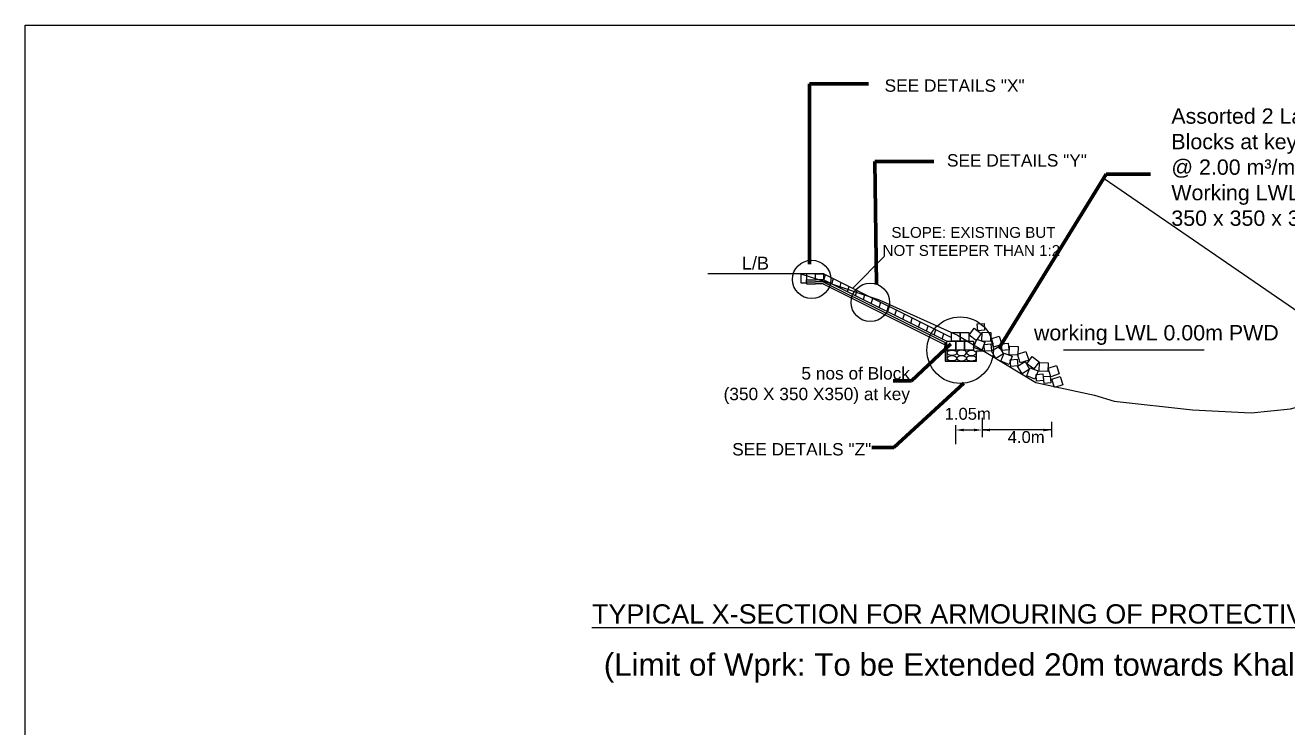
# Model space of a CAD drawing. Header units: inches. Extents: x 89000 to 1304432, y -10828 to 220529.
# Drawn here: x 310198 to 316646, y -6264 to -2677 of the extents above; entities that cross this region are included whole.
import ezdxf

# ---------------------------------------------------------------- set-up
doc = ezdxf.new("R2010")
doc.units = ezdxf.units.IN
doc.header["$LTSCALE"] = 7
doc.header["$MEASUREMENT"] = 0
doc.layers.add('LINE', color=7, linetype='Continuous')
doc.styles.get("Standard").update_dxf_attribs({"font": 'arial.ttf'})
doc.dimstyles.get("Standard").update_dxf_attribs({"dimtxt": 0.18, "dimasz": 0.18, "dimexe": 0.18, "dimexo": 0.0625, "dimgap": 0.09, "dimtad": 0, "dimtih": 1, "dimtoh": 1, "dimdec": 4, "dimzin": 0, "dimdsep": 46, "dimtxsty": 'Standard', "dimcen": 0.09, "dimadec": 0, "dimazin": 0, "dimtfac": 1, "dimtdec": 4, "dimtofl": 0, "dimtmove": 0, "dimatfit": 3, "dimfxl": 1, "dimtolj": 1, "dimtzin": 0, "dimarcsym": 0})

msp = doc.modelspace()

# ---------------------------------------------------------------- hatches: boundary and pattern name
at = {"linetype": 'Continuous', "lineweight": -3, "ltscale": 0.5}
h = msp.add_hatch(dxfattribs=at)
h.set_pattern_fill('JIS_RC_10', color=0, scale=100, style=0)
h.set_pattern_definition([(45, (266307.7, 60087.2), (-707.107, 707.107), []), (45, (266380.2, 60087.2), (-707.107, 707.107), []), (45, (266452.7, 60087.2), (-707.107, 707.107), [])])
edge = h.paths.add_edge_path()
edge.add_ellipse((314980.56408, -4349.95676), major_axis=(-24.45533, 0), ratio=0.5608000875, start_angle=0, end_angle=360, ccw=False)

# ---------------------------------------------------------------- linework, layer by layer
at = {"color": 0, "linetype": 'Continuous', "lineweight": -3, "ltscale": 0.5}
for p, q in [((313777.96881, -3946.83465), (313683.80934, -3946.83465)), ((314277.31957, -3946.83465), (313750.41639, -3946.83465)), ((314158.31892, -3946.83465), (314158.31892, -3991.83465)), ((314233.31892, -3946.83465), (314158.31892, -3946.83465)), ((314158.31892, -3991.83465), (314188.31892, -3991.83465)), ((314188.31892, -3946.83465), (314188.31892, -3976.83465)), ((314188.31892, -3976.83465), (314233.31892, -3976.83465)), ((314188.31892, -3991.83465), (314188.31892, -3976.83465)), ((314188.31892, -3986.83465), (314233.31892, -3986.83465)), ((314188.31892, -3991.83465), (314188.31892, -3996.83465)), ((314188.31892, -3996.83465), (314233.31892, -3996.83465)), ((314233.31892, -3976.83465), (314233.31892, -3946.83465)), ((314233.31892, -3946.83465), (314277.31957, -3946.83465)), ((314277.31957, -3976.83465), (314233.31892, -3976.83465)), ((314273.45738, -3986.83465), (314233.31892, -3986.83465)), ((314272.37553, -3996.83465), (314233.31892, -3996.83465)), ((314253.45738, -3976.83465), (314253.77394, -3976.99293)), ((314272.37553, -3996.83465), (314895.43205, -4308.36291)), ((314273.45738, -3986.83465), (314895.43205, -4297.82199)), ((314277.31957, -3946.83465), (314927.86673, -4272.10823)), ((314277.31957, -3976.83465), (314277.31957, -3946.83465)), ((314277.31957, -3976.83465), (314285.3693, -3950.85951)), ((314277.31957, -3976.83465), (314905.31987, -4290.8348)), ((314317.5688, -3996.95926), (314325.61852, -3970.98412)), ((314317.5688, -3996.95926), (314325.61852, -3970.98412)), ((314357.81802, -4017.08388), (314365.86774, -3991.10874)), ((314357.81802, -4017.08388), (314365.86774, -3991.10874)), ((314398.06725, -4037.20849), (314406.11697, -4011.23335)), ((314398.06725, -4037.20849), (314406.11697, -4011.23335)), ((314438.31647, -4057.3331), (314446.36619, -4031.35796)), ((314438.31647, -4057.3331), (314446.36619, -4031.35796)), ((314478.56569, -4077.45771), (314486.61541, -4051.48257)), ((314478.56569, -4077.45771), (314486.61541, -4051.48257)), ((314518.81492, -4097.58232), (314526.86464, -4071.60718)), ((314559.06414, -4117.70693), (314567.11386, -4091.7318)), ((314599.31336, -4137.83155), (314607.36308, -4111.85641)), ((314639.56259, -4157.95616), (314647.61231, -4131.98102)), ((314639.56259, -4157.95616), (314647.61231, -4131.98102)), ((314679.81181, -4178.08077), (314687.86153, -4152.10563)), ((314720.06103, -4198.20538), (314728.11075, -4172.23024)), ((314760.31026, -4218.32999), (314768.35998, -4192.35485)), ((314800.55948, -4238.45461), (314808.6092, -4212.47947)), ((314800.55948, -4238.45461), (314808.6092, -4212.47947)), ((314840.8087, -4258.57922), (314848.85843, -4232.60408)), ((314881.05793, -4278.70383), (314889.10765, -4252.72869)), ((314895.31987, -4335.83465), (314895.43205, -4297.82199)), ((314895.43205, -4297.82199), (314895.43205, -4392.30726)), ((314895.43205, -4335.83465), (314895.31987, -4335.83465)), ((314905.31987, -4335.83465), (314905.31987, -4392.30726)), ((315055.48349, -4392.30726), (315055.48349, -4339.01794)), ((315055.48349, -4339.01794), (315092.06368, -4339.01794)), ((316218.6272, -4335.83465), (315500.39482, -4335.83465)), ((314895.43205, -4392.30726), (315055.48349, -4392.30726)), ((315084.34266, -4682.46981), (315084.34266, -4780.15266)), ((315438.60807, -4701.52294), (315438.60807, -4780.15266)), ((314949.34311, -4719.0075), (314949.34311, -4815.96224)), ((314990.09311, -4743.75266), (315043.59266, -4743.75266)), ((315438.60807, -4743.75266), (315084.34266, -4743.75266)), ((315084.34266, -4743.75266), (315125.09266, -4743.75266))]:
    msp.add_line(p, q, dxfattribs=at)
for points in [[(314159.52932, -3946.83465), (314259.52932, -3978.83465), (314559.52932, -4078.83465), (314959.52932, -4258.83465), (315359.52932, -4500.83465), (315659.52932, -4565.83465), (315759.52932, -4595.83465), (316159.52932, -4640.83465), (316459.52932, -4655.83465), (316659.52932, -4635.83465), (316959.52932, -4555.83465), (317759.52932, -4078.83465), (318259.52932, -4043.83465), (318359.52932, -3969.83465)], [(314927.86673, -4245.83495), (314972.86658, -4245.83495), (314972.86658, -4290.8348), (314927.86673, -4290.8348), (314927.86673, -4245.83495)], [(314972.86658, -4245.83495), (315017.86643, -4245.83495), (315017.86643, -4290.8348), (314972.86658, -4290.8348), (314972.86658, -4245.83495)], [(315044.46935, -4223.80038), (315080.82791, -4250.31556), (315054.31273, -4286.67412), (315017.95416, -4260.15894), (315044.46935, -4223.80038)], [(315062.93021, -4237.07128), (315059.86849, -4202.20546), (315094.73431, -4199.14373), (315097.79604, -4234.00956), (315062.93021, -4237.07128)], [(315085.00074, -4244.42652), (315129.95935, -4246.356), (315128.02988, -4291.31461), (315083.07126, -4289.38514), (315085.00074, -4244.42652)], [(314905.31987, -4290.8348), (314950.31972, -4290.8348), (314950.31972, -4335.83465), (314905.31987, -4335.83465), (314905.31987, -4290.8348)], [(314950.31972, -4290.8348), (314995.31957, -4290.8348), (314995.31957, -4335.83465), (314950.31972, -4335.83465), (314950.31972, -4290.8348)], [(314995.31957, -4290.8348), (315040.31942, -4290.8348), (315040.31942, -4335.83465), (314995.31957, -4335.83465), (314995.31957, -4290.8348)], [(315099.37033, -4296.09295), (315083.20993, -4338.09106), (315041.21182, -4321.93066), (315057.37222, -4279.93255), (315099.37033, -4296.09295)], [(315097.8409, -4342.05327), (315094.77918, -4307.18745), (315129.645, -4304.12572), (315132.70673, -4338.99155), (315097.8409, -4342.05327)], [(315172.18037, -4264.10279), (315185.92198, -4306.95332), (315143.07145, -4320.69493), (315129.32983, -4277.8444), (315172.18037, -4264.10279)], [(315170.729, -4316.95876), (315193.92795, -4355.51792), (315155.36879, -4378.71687), (315132.16984, -4340.15771), (315170.729, -4316.95876)], [(315186.96451, -4337.87188), (315183.90279, -4303.00605), (315218.76861, -4299.94433), (315221.83034, -4334.81015), (315186.96451, -4337.87188)], [(315224.84412, -4315.47362), (315269.80274, -4317.4031), (315267.87326, -4362.36171), (315222.91465, -4360.43224), (315224.84412, -4315.47362)], [(315239.21372, -4367.14005), (315223.05332, -4409.13816), (315181.05521, -4392.97776), (315197.21561, -4350.97965), (315239.21372, -4367.14005)], [(315231.60564, -4419.77999), (315228.54392, -4384.91416), (315263.40974, -4381.85244), (315266.47147, -4416.71826), (315231.60564, -4419.77999)], [(315308.98251, -4343.65179), (315322.72412, -4386.50232), (315279.87359, -4400.24394), (315266.13198, -4357.3934), (315308.98251, -4343.65179)], [(315339.9652, -4368.92961), (315376.32377, -4395.44479), (315349.80858, -4431.80336), (315313.45002, -4405.28818), (315339.9652, -4368.92961)], [(315304.49374, -4394.68547), (315327.69269, -4433.24464), (315289.13353, -4456.44358), (315265.93458, -4417.88442), (315304.49374, -4394.68547)], [(315370.80121, -4442.17053), (315354.64081, -4484.16865), (315312.6427, -4468.00825), (315328.8031, -4426.01013), (315370.80121, -4442.17053)], [(315377.84703, -4398.90785), (315422.80564, -4400.83733), (315420.87617, -4445.79594), (315375.91755, -4443.86647), (315377.84703, -4398.90785)], [(315464.2817, -4414.86196), (315478.02332, -4457.71249), (315435.17278, -4471.45411), (315421.43117, -4428.60357), (315464.2817, -4414.86196)], [(315363.19313, -4494.81047), (315360.13141, -4459.94465), (315394.99723, -4456.88292), (315398.05896, -4491.74875), (315363.19313, -4494.81047)], [(315401.16858, -4506.10824), (315398.10685, -4471.24242), (315432.97268, -4468.18069), (315436.0344, -4503.04652), (315401.16858, -4506.10824)], [(315483.51219, -4470.54072), (315497.2538, -4513.39126), (315454.40327, -4527.13287), (315440.66165, -4484.28233), (315483.51219, -4470.54072)]]:
    msp.add_lwpolyline(points, dxfattribs=at)
msp.add_circle((314972.81965, -4335.83465), 169.80215, dxfattribs=at)
for centre in [(314930.7229, -4377.5403), (314931.35931, -4349.63987), (314979.92767, -4377.85719), (315030.08577, -4378.49097), (315030.72218, -4350.59054)]:
    msp.add_ellipse(centre, major_axis=(24.751, 0), ratio=0.5541008648, dxfattribs=at)
at = {"color": 0, "linetype": 'Continuous', "lineweight": -3, "ltscale": 0.5, "extrusion": (0, 0, -1)}
msp.add_ellipse((314980.56408, -4349.95676), major_axis=(-24.45533, 0), ratio=0.5608000875, dxfattribs=at)
at = {"color": 0, "linetype": 'Continuous', "lineweight": -3, "ltscale": 0.5}
for points in [[(314990.09311, -4736.96099), (314990.09311, -4750.54432), (314949.34311, -4743.75266)], [(315043.59266, -4736.96099), (315043.59266, -4750.54432), (315084.34266, -4743.75266)], [(315125.09266, -4736.96099), (315125.09266, -4750.54432), (315084.34266, -4743.75266)], [(315397.85807, -4736.96099), (315397.85807, -4750.54432), (315438.60807, -4743.75266)]]:
    msp.add_solid(points, dxfattribs=at)
at = {"layer": 'LINE', "color": 0, "linetype": 'ByBlock', "lineweight": -3, "ltscale": 0.5}
msp.add_lwpolyline([(310198.28457, -2677.17268), (320615.92561, -2677.17268), (320615.92561, -9850.83942), (310198.28457, -9850.83942)], close=True, dxfattribs=at)
at = {"layer": 'LINE', "color": 0, "lineweight": -3, "ltscale": 0.5}
for centre in [(314214.32397, -3974.75725), (314514.09701, -4091.99325)]:
    msp.add_circle(centre, 98.143, dxfattribs=at)

# ---------------------------------------------------------------- texts
at = {"color": 7, "lineweight": 30, "ltscale": 0.18, "attachment_point": 1}
for s, insert, char_height, width in [('{\\LTYPICAL X-SECTION FOR ARMOURING OF PROTECTIVE WORK AT CONFLUENCE OF KHAL}', (313092.32278, -5633.63705), 98.488466, 6577.0551608), ('(Limit of Wprk: To be Extended 20m towards Khal from Confluence of Khal and River)', (313152.71494, -5884.03706), 114.5014632, 6118.5201198)]:
    msp.add_mtext(s, dxfattribs=dict(at, insert=insert, char_height=char_height, width=width))
at = {"layer": 'LINE', "color": 0, "linetype": 'ByBlock', "lineweight": -3, "ltscale": 0.5}
for s, p in [('1.05m', (314893.45909, -4691.4283)), ('4.0m', (315215.61176, -4809.98118))]:
    msp.add_text(s, height=60.774145, dxfattribs=at).set_placement(p)
for s, insert, char_height, attachment_point in [('SEE DETAILS "X"', (315302.02069, -2953.46522), 63.1956704, 3), ('SEE DETAILS "Y"', (315620.33035, -3335.47192), 63.1956704, 3), (' SLOPE: EXISTING BUT\\PNOT STEEPER THAN 1:2', (315029.95172, -3707.23805), 55.3628072, 2), ('L/B', (313858.41703, -3858.83296), 65.828823, 1), ('5 nos of Block \\P(350 X 350 X350) at key', (314716.49484, -4422.83876), 63.1956704, 3), ('SEE DETAILS "Z"', (314518.79922, -4810.51533), 63.1956704, 3)]:
    msp.add_mtext(s, dxfattribs=dict(at, insert=insert, char_height=char_height, attachment_point=attachment_point))
at = {"layer": 'LINE', "color": 0, "linetype": 'ByBlock', "lineweight": -3, "ltscale": 0.5, "char_height": 78.1767752, "width": 2321.3521961, "attachment_point": 1}
for s, insert in [('Assorted 2 Layers C.C Blocks (excluding Blocks at key) to be Placed / dumped \\P@ 2.00 m³/m (excluding void) at or below Working LWL as shown in the drawing. \\P350 x 350 x 350 ---------100%\\P ', (316051.31214, -3101.71732)), ('working LWL 0.00m PWD', (315349.65689, -4207.91692))]:
    msp.add_mtext(s, dxfattribs=dict(at, insert=insert))

# ---------------------------------------------------------------- leaders
at = {"color": 0, "linetype": 'Continuous', "lineweight": -3, "ltscale": 0.5}
for points in [[(317092.64883, -4412.17835), (315708.29423, -3461.10991), (315707.67291, -3456.63463)], [(314424.37399, -4020.36186), (314585.66056, -3855.66381)]]:
    msp.add_leader(points, dimstyle='Standard', override={"dimgap": 0.09, "dimtad": 0, "dimfxl": 0.15, "dimfxlon": 1}, dxfattribs=at)
at = {"layer": 'LINE', "color": 7, "lineweight": 13, "ltscale": 0.5}
for points in [[(314203.76423, -3897.1147), (314203.76423, -2976.71959), (314505.19727, -2976.71959)], [(314544.81732, -4000.19885), (314537.15269, -3372.06605), (314838.58573, -3372.06605)], [(315170.22803, -4328.02292), (315718.76907, -3438.28209), (315944.45459, -3438.33592)], [(314925.68101, -4303.28055), (314723.62293, -4493.12626), (314631.46351, -4493.19575)], [(314990.73463, -4504.50212), (314633.94013, -4832.66885), (314521.28714, -4832.5722)]]:
    msp.add_leader(points, dimstyle='Standard', override={"dimtxt": 0.9, "dimasz": 0.7, "dimclrd": 7, "dimclre": 7, "dimclrt": 7, "dimlwd": 65535, "dimlwe": 65535}, dxfattribs=at)

doc.saveas('drawing.dxf')
